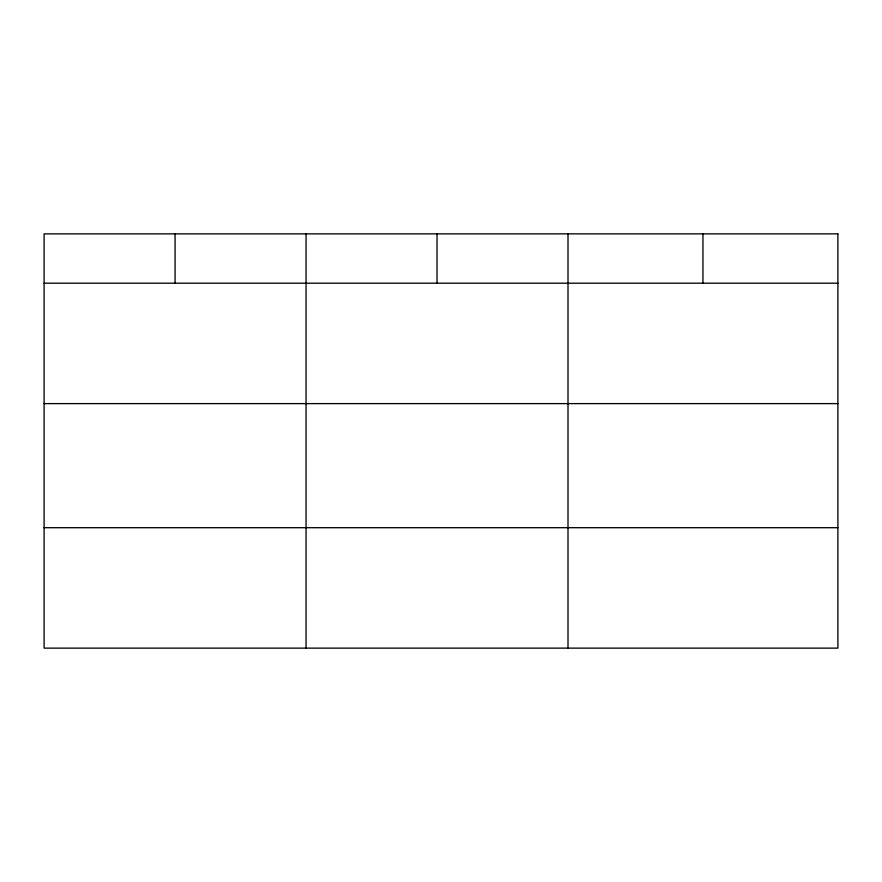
<?xml version="1.0" encoding="UTF-8"?>
<svg xmlns="http://www.w3.org/2000/svg" width="882" height="882" viewBox="0 0 882 882"><rect width="100%" height="100%" fill="white"/><g stroke="black" fill="none" stroke-linecap="round" stroke-linejoin="round"><path stroke-width="1.32" d="M44.1 283.188L837.9 283.188M44.1 403.614L837.9 403.614M44.1 527.701L837.9 527.701M702.954 233.873L702.954 283.188M568.008 233.873L568.008 648.127M437.031 233.873L437.031 283.188M306.054 233.873L306.054 648.127M175.077 233.873L175.077 283.188M837.9 233.873L44.1 233.873L44.1 648.127L837.9 648.127L837.9 233.873"/></g></svg>
